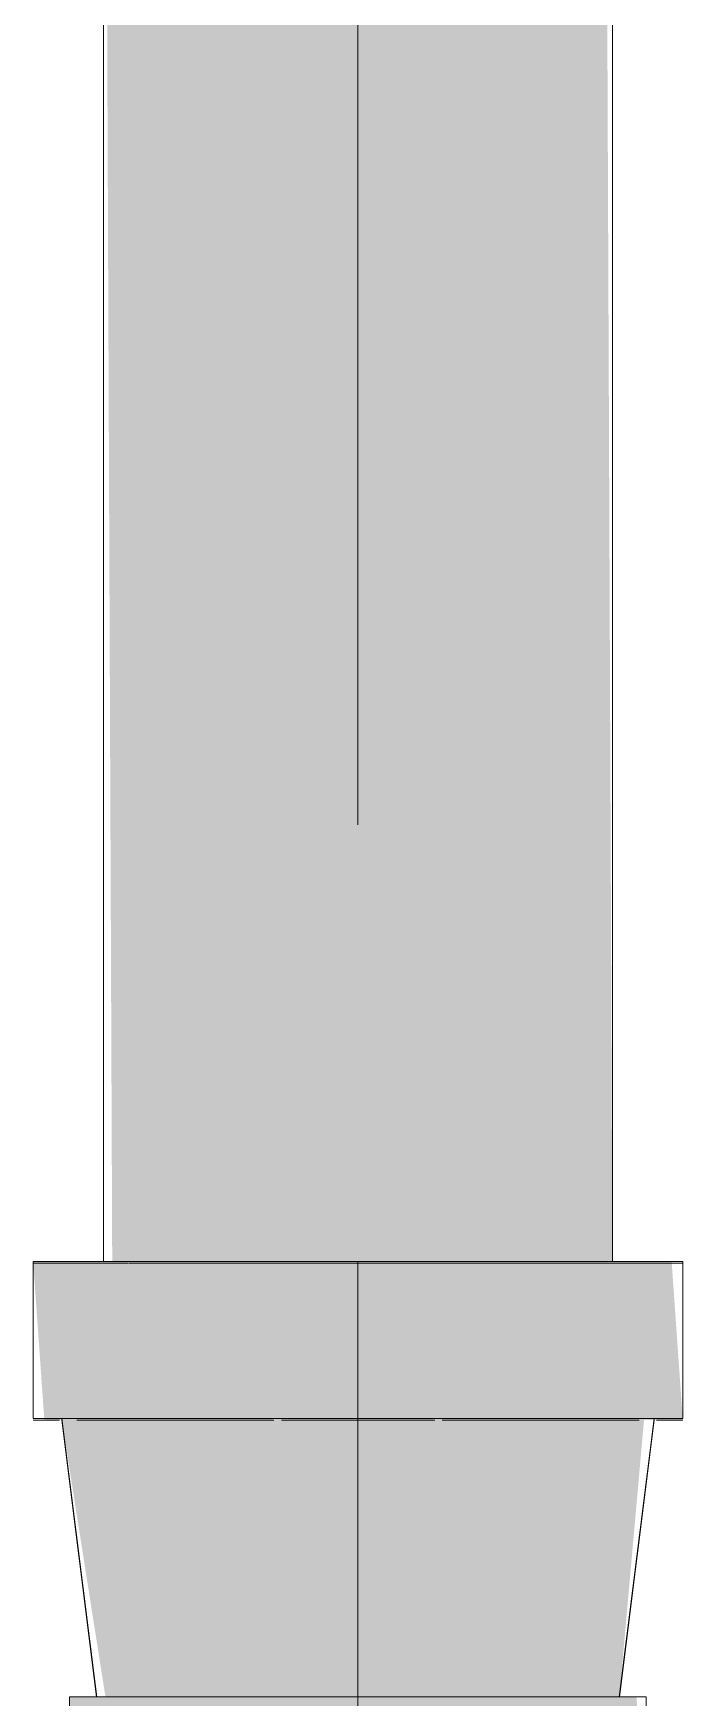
# Model space of a CAD drawing. Header units: millimetres. Extents: x -4000 to 187956, y -58990 to 162485.
# Drawn here: x 14219.2 to 14280.8, y 134162.3 to 134320.2 of the extents above; entities that cross this region are included whole.
import ezdxf

# ---------------------------------------------------------------- set-up
doc = ezdxf.new("R2010")
doc.units = ezdxf.units.MM
doc.linetypes.add('Dash 1_16_', pattern=[317.5, 158.75, -158.75])
doc.layers.add('P-PIPE', color=3, linetype='Continuous', lineweight=9)
doc.layers.add('P-PIPE-CNTR', color=3, linetype='Continuous', lineweight=9)

msp = doc.modelspace()

# ---------------------------------------------------------------- hatches: boundary and pattern name
at = {"layer": 'P-PIPE', "transparency": 33554534}
for points in [[(14243.76, 134203.66), (14250, 134203.66), (14250, 134403.99), (14225.87, 134403.99), (14226.69, 134203.66), (14237.94, 134203.66)], [(14243.76, 134203.51), (14250, 134203.51), (14250, 134403.84), (14225.87, 134403.84), (14226.69, 134203.51), (14237.94, 134203.51)], [(14250, 134203.66), (14274.13, 134203.66), (14273.31, 134403.99), (14250, 134403.99), (14250, 134346.22)], [(14250, 134203.51), (14274.13, 134203.51), (14273.31, 134403.84), (14250, 134403.84), (14250, 134346.22)], [(14250, 134188.76), (14280.8, 134188.76), (14279.75, 134203.66), (14219.2, 134203.66), (14220.25, 134188.76), (14242.03, 134188.76)], [(14250, 134188.61), (14280.8, 134188.61), (14279.75, 134203.51), (14219.2, 134203.51), (14220.25, 134188.61), (14242.03, 134188.61)], [(14250, 134162.36), (14274.78, 134162.36), (14277.13, 134188.76), (14221.91, 134188.76), (14226.07, 134162.36), (14243.59, 134162.36)], [(14250, 134162.21), (14274.78, 134162.21), (14277.13, 134188.61), (14221.91, 134188.61), (14226.07, 134162.21), (14243.59, 134162.21)], [(14222.65, 134149.06), (14277.35, 134149.06), (14276.42, 134162.36), (14222.65, 134162.36)]]:
    msp.add_hatch(color=1, dxfattribs=at).paths.add_polyline_path(points)

# ---------------------------------------------------------------- linework, layer by layer
at = {"layer": 'P-PIPE', "color": 20, "lineweight": 13}
for p, q in [((14225.87, 134403.99), (14225.87, 134203.66)), ((14225.87, 134403.84), (14225.87, 134203.66)), ((14274.13, 134203.66), (14274.13, 134403.99)), ((14274.13, 134203.66), (14274.13, 134403.84)), ((14219.2, 134203.66), (14219.2, 134188.76)), ((14280.8, 134203.66), (14219.2, 134203.66)), ((14225.66, 134203.66), (14219.2, 134203.66)), ((14219.2, 134203.51), (14219.2, 134188.76)), ((14220.25, 134203.51), (14219.2, 134203.51)), ((14220.25, 134203.51), (14219.2, 134203.51)), ((14223.29, 134203.51), (14220.25, 134203.51)), ((14223.29, 134203.51), (14220.25, 134203.51)), ((14228.17, 134203.51), (14223.33, 134203.51)), ((14225.66, 134203.51), (14223.33, 134203.51)), ((14225.87, 134203.66), (14228.05, 134203.66)), ((14225.87, 134203.51), (14228, 134203.51)), ((14228.22, 134203.66), (14226.52, 134203.66)), ((14228.17, 134203.51), (14226.52, 134203.51)), ((14234.53, 134203.51), (14228.22, 134203.51)), ((14270.98, 134203.66), (14229.02, 134203.66)), ((14234.53, 134203.51), (14229.02, 134203.51)), ((14229.1, 134203.66), (14270.9, 134203.66)), ((14229.1, 134203.51), (14234.43, 134203.51)), ((14234.49, 134203.51), (14241.89, 134203.51)), ((14241.96, 134203.51), (14234.6, 134203.51)), ((14241.96, 134203.51), (14234.6, 134203.51)), ((14241.97, 134203.51), (14249.92, 134203.51)), ((14249.92, 134203.51), (14242.03, 134203.51)), ((14249.92, 134203.51), (14242.03, 134203.51)), ((14250, 134203.51), (14257.96, 134203.51)), ((14257.9, 134203.51), (14250, 134203.51)), ((14257.9, 134203.51), (14250, 134203.51)), ((14265.33, 134203.51), (14257.97, 134203.51)), ((14265.33, 134203.51), (14257.97, 134203.51)), ((14258.04, 134203.51), (14265.45, 134203.51)), ((14271.73, 134203.51), (14265.4, 134203.51)), ((14270.98, 134203.51), (14265.4, 134203.51)), ((14265.52, 134203.51), (14270.9, 134203.51)), ((14273.49, 134203.66), (14271.78, 134203.66)), ((14276.64, 134203.51), (14271.78, 134203.51)), ((14273.49, 134203.51), (14271.78, 134203.51)), ((14271.96, 134203.66), (14274.13, 134203.66)), ((14271.96, 134203.51), (14274.13, 134203.51)), ((14280.8, 134203.66), (14274.34, 134203.66)), ((14276.64, 134203.51), (14274.34, 134203.51)), ((14279.73, 134203.51), (14276.68, 134203.51)), ((14279.73, 134203.51), (14276.68, 134203.51)), ((14280.8, 134203.51), (14279.75, 134203.51)), ((14280.8, 134203.51), (14279.75, 134203.51)), ((14280.8, 134188.76), (14280.8, 134203.66)), ((14280.8, 134188.76), (14280.8, 134203.51)), ((14219.2, 134188.76), (14221.67, 134188.76)), ((14219.2, 134188.76), (14280.8, 134188.76)), ((14221.91, 134188.76), (14225.22, 134162.36)), ((14223.33, 134188.76), (14242.03, 134188.76)), ((14242.72, 134188.76), (14257.29, 134188.76)), ((14257.97, 134188.76), (14276.68, 134188.76)), ((14274.78, 134162.36), (14278.09, 134188.76)), ((14278.33, 134188.76), (14280.8, 134188.76)), ((14219.2, 134188.61), (14221.67, 134188.61)), ((14219.2, 134188.61), (14221.69, 134188.61)), ((14221.91, 134188.61), (14225.2, 134162.36)), ((14223.33, 134188.61), (14225.47, 134188.61)), ((14223.33, 134188.61), (14225.47, 134188.61)), ((14225.48, 134188.61), (14229.99, 134188.61)), ((14225.48, 134188.61), (14229.99, 134188.61)), ((14230.01, 134188.61), (14235.87, 134188.61)), ((14230.01, 134188.61), (14235.87, 134188.61)), ((14235.9, 134188.61), (14242.03, 134188.61)), ((14235.9, 134188.61), (14242.03, 134188.61)), ((14242.76, 134188.61), (14250, 134188.61)), ((14242.76, 134188.61), (14250, 134188.61)), ((14250.04, 134188.61), (14257.28, 134188.61)), ((14250.04, 134188.61), (14257.28, 134188.61)), ((14257.97, 134188.61), (14264.1, 134188.61)), ((14257.97, 134188.61), (14264.1, 134188.61)), ((14264.13, 134188.61), (14269.99, 134188.61)), ((14264.13, 134188.61), (14269.99, 134188.61)), ((14270.01, 134188.61), (14274.52, 134188.61)), ((14270.01, 134188.61), (14274.52, 134188.61)), ((14274.54, 134188.61), (14276.68, 134188.61)), ((14274.54, 134188.61), (14276.68, 134188.61)), ((14274.8, 134162.36), (14278.09, 134188.61)), ((14278.31, 134188.61), (14280.8, 134188.61)), ((14278.33, 134188.61), (14280.8, 134188.61)), ((14222.65, 134162.36), (14222.65, 134149.06)), ((14277.35, 134162.36), (14222.65, 134162.36)), ((14225.01, 134162.36), (14222.65, 134162.36)), ((14242.92, 134162.36), (14226.32, 134162.36)), ((14256.43, 134162.36), (14243.57, 134162.36)), ((14273.69, 134162.36), (14257.08, 134162.36)), ((14277.35, 134162.36), (14274.99, 134162.36)), ((14277.35, 134149.06), (14277.35, 134162.36))]:
    msp.add_line(p, q, dxfattribs=at)
at = {"layer": 'P-PIPE-CNTR', "color": 1, "linetype": 'Dash 1_16_'}
for p in [(14250, 134403.99), (14250, 134403.99), (14250, 134403.84), (14250, 134403.84)]:
    msp.add_line(p, (14250, 134203.66), dxfattribs=at)
at = {"layer": 'P-PIPE-CNTR', "color": 20, "lineweight": 13}
for p, q in [((14250, 134203.66), (14250, 134149.06)), ((14250, 134203.51), (14250, 134188.76)), ((14250, 134188.61), (14250, 134162.36))]:
    msp.add_line(p, q, dxfattribs=at)

doc.saveas('drawing.dxf')
